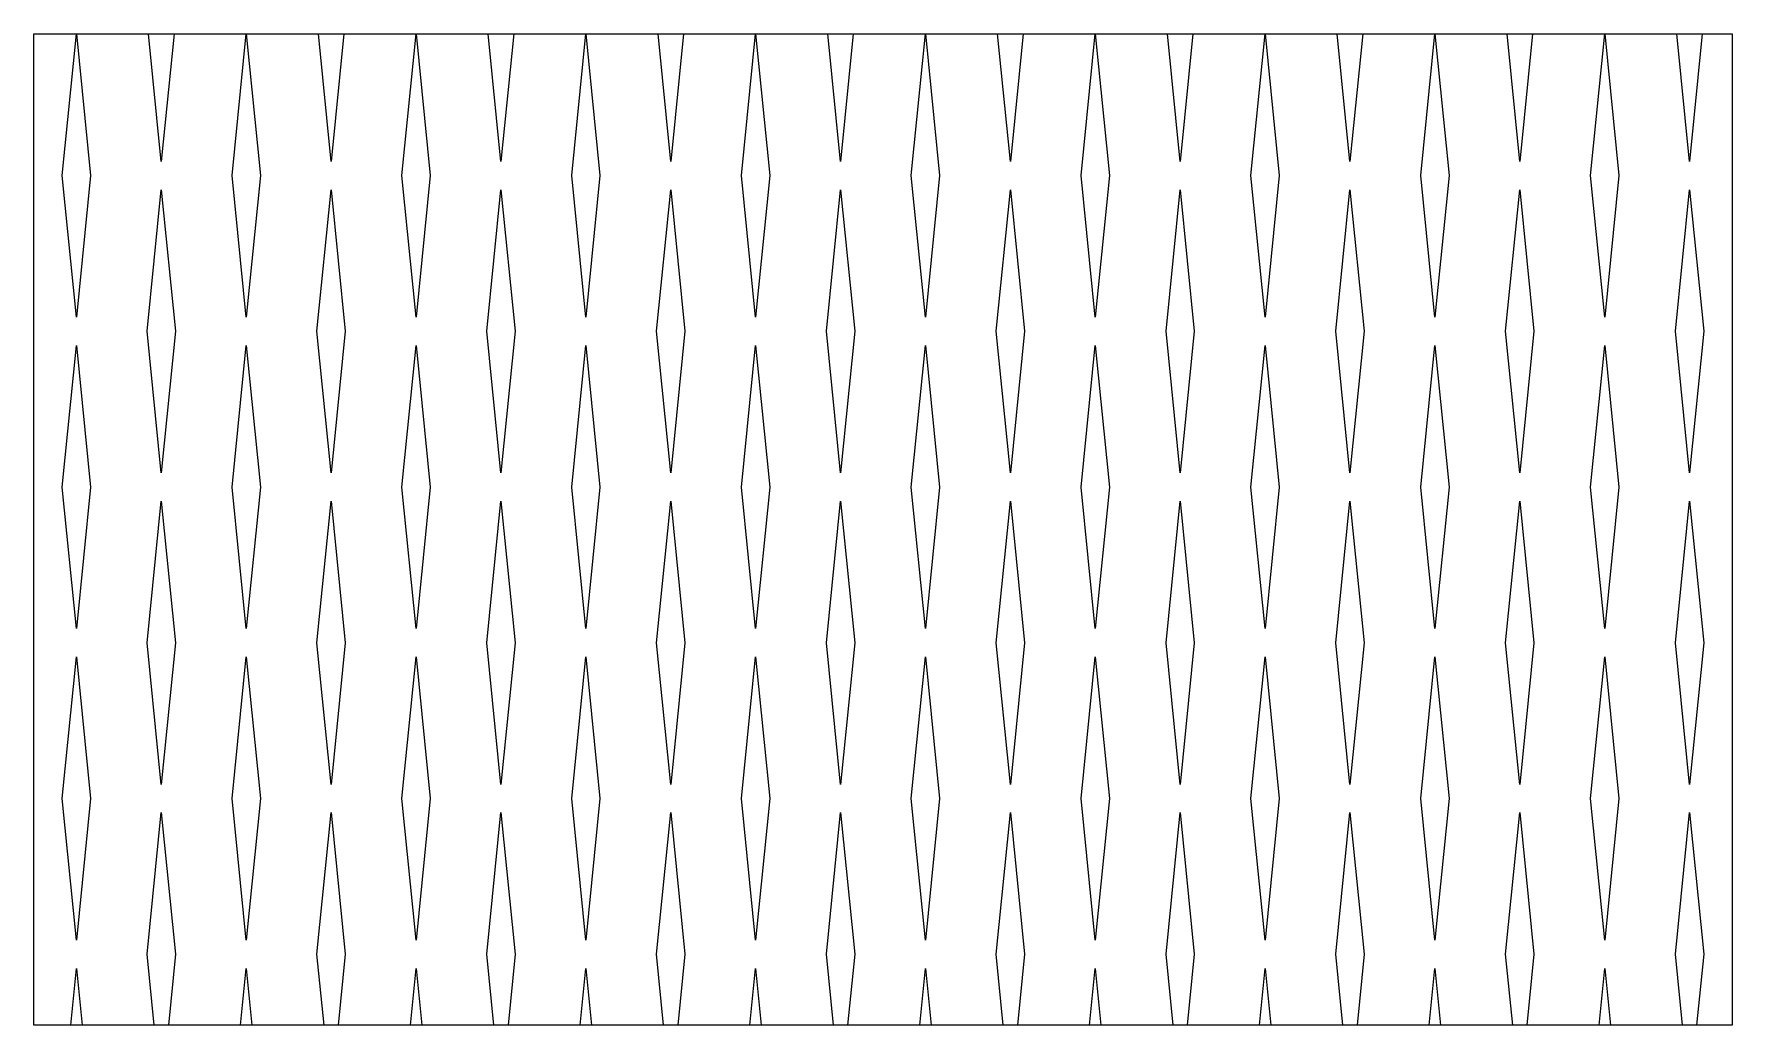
# Model space of a CAD drawing. Header units: millimetres. Extents: x 0 to 120, y 0 to 70.
import ezdxf

# ---------------------------------------------------------------- set-up
doc = ezdxf.new("R2010")
doc.units = ezdxf.units.MM
doc.layers.add('CUT', color=1, linetype='CONTINUOUS')

msp = doc.modelspace()

# ---------------------------------------------------------------- linework, layer by layer
at = {"layer": 'CUT'}
for p, q in [((2.6, 0), (3, 4)), ((3, 4), (3.4, 0)), ((14.6, 0), (15, 4)), ((15, 4), (15.4, 0)), ((26.6, 0), (27, 4)), ((27, 4), (27.4, 0)), ((38.6, 0), (39, 4)), ((39, 4), (39.4, 0)), ((50.6, 0), (51, 4)), ((51, 4), (51.4, 0)), ((62.6, 0), (63, 4)), ((63, 4), (63.4, 0)), ((74.6, 0), (75, 4)), ((75, 4), (75.4, 0)), ((86.6, 0), (87, 4)), ((87, 4), (87.4, 0)), ((98.6, 0), (99, 4)), ((99, 4), (99.4, 0)), ((110.6, 0), (111, 4)), ((111, 4), (111.4, 0))]:
    msp.add_line(p, q, dxfattribs=at)
for points in [[(0, 70), (120, 70), (120, 0), (0, 0), (0, 70)], [(3, 70), (4, 60), (3, 50), (2, 60), (3, 70)], [(9.9, 70), (9, 61), (8.1, 70)], [(15, 70), (16, 60), (15, 50), (14, 60), (15, 70)], [(21.9, 70), (21, 61), (20.1, 70)], [(27, 70), (28, 60), (27, 50), (26, 60), (27, 70)], [(33.9, 70), (33, 61), (32.1, 70)], [(39, 70), (40, 60), (39, 50), (38, 60), (39, 70)], [(45.9, 70), (45, 61), (44.1, 70)], [(51, 70), (52, 60), (51, 50), (50, 60), (51, 70)], [(57.9, 70), (57, 61), (56.1, 70)], [(63, 70), (64, 60), (63, 50), (62, 60), (63, 70)], [(69.9, 70), (69, 61), (68.1, 70)], [(75, 70), (76, 60), (75, 50), (74, 60), (75, 70)], [(81.9, 70), (81, 61), (80.1, 70)], [(87, 70), (88, 60), (87, 50), (86, 60), (87, 70)], [(93.9, 70), (93, 61), (92.1, 70)], [(99, 70), (100, 60), (99, 50), (98, 60), (99, 70)], [(105.9, 70), (105, 61), (104.1, 70)], [(111, 70), (112, 60), (111, 50), (110, 60), (111, 70)], [(117.9, 70), (117, 61), (116.1, 70)], [(9, 59), (10, 49), (9, 39), (8, 49), (9, 59)], [(21, 59), (22, 49), (21, 39), (20, 49), (21, 59)], [(33, 59), (34, 49), (33, 39), (32, 49), (33, 59)], [(45, 59), (46, 49), (45, 39), (44, 49), (45, 59)], [(57, 59), (58, 49), (57, 39), (56, 49), (57, 59)], [(69, 59), (70, 49), (69, 39), (68, 49), (69, 59)], [(81, 59), (82, 49), (81, 39), (80, 49), (81, 59)], [(93, 59), (94, 49), (93, 39), (92, 49), (93, 59)], [(105, 59), (106, 49), (105, 39), (104, 49), (105, 59)], [(117, 59), (118, 49), (117, 39), (116, 49), (117, 59)], [(3, 48), (4, 38), (3, 28), (2, 38), (3, 48)], [(15, 48), (16, 38), (15, 28), (14, 38), (15, 48)], [(27, 48), (28, 38), (27, 28), (26, 38), (27, 48)], [(39, 48), (40, 38), (39, 28), (38, 38), (39, 48)], [(51, 48), (52, 38), (51, 28), (50, 38), (51, 48)], [(63, 48), (64, 38), (63, 28), (62, 38), (63, 48)], [(75, 48), (76, 38), (75, 28), (74, 38), (75, 48)], [(87, 48), (88, 38), (87, 28), (86, 38), (87, 48)], [(99, 48), (100, 38), (99, 28), (98, 38), (99, 48)], [(111, 48), (112, 38), (111, 28), (110, 38), (111, 48)], [(9, 37), (10, 27), (9, 17), (8, 27), (9, 37)], [(21, 37), (22, 27), (21, 17), (20, 27), (21, 37)], [(33, 37), (34, 27), (33, 17), (32, 27), (33, 37)], [(45, 37), (46, 27), (45, 17), (44, 27), (45, 37)], [(57, 37), (58, 27), (57, 17), (56, 27), (57, 37)], [(69, 37), (70, 27), (69, 17), (68, 27), (69, 37)], [(81, 37), (82, 27), (81, 17), (80, 27), (81, 37)], [(93, 37), (94, 27), (93, 17), (92, 27), (93, 37)], [(105, 37), (106, 27), (105, 17), (104, 27), (105, 37)], [(117, 37), (118, 27), (117, 17), (116, 27), (117, 37)], [(3, 26), (4, 16), (3, 6), (2, 16), (3, 26)], [(15, 26), (16, 16), (15, 6), (14, 16), (15, 26)], [(27, 26), (28, 16), (27, 6), (26, 16), (27, 26)], [(39, 26), (40, 16), (39, 6), (38, 16), (39, 26)], [(51, 26), (52, 16), (51, 6), (50, 16), (51, 26)], [(63, 26), (64, 16), (63, 6), (62, 16), (63, 26)], [(75, 26), (76, 16), (75, 6), (74, 16), (75, 26)], [(87, 26), (88, 16), (87, 6), (86, 16), (87, 26)], [(99, 26), (100, 16), (99, 6), (98, 16), (99, 26)], [(111, 26), (112, 16), (111, 6), (110, 16), (111, 26)], [(8.5, 0), (8, 5), (9, 15)], [(9, 15), (10, 5), (9.5, 0)], [(20.5, 0), (20, 5), (21, 15)], [(21, 15), (22, 5), (21.5, 0)], [(32.5, 0), (32, 5), (33, 15)], [(33, 15), (34, 5), (33.5, 0)], [(44.5, 0), (44, 5), (45, 15)], [(45, 15), (46, 5), (45.5, 0)], [(56.5, 0), (56, 5), (57, 15)], [(57, 15), (58, 5), (57.5, 0)], [(68.5, 0), (68, 5), (69, 15)], [(69, 15), (70, 5), (69.5, 0)], [(80.5, 0), (80, 5), (81, 15)], [(81, 15), (82, 5), (81.5, 0)], [(92.5, 0), (92, 5), (93, 15)], [(93, 15), (94, 5), (93.5, 0)], [(104.5, 0), (104, 5), (105, 15)], [(105, 15), (106, 5), (105.5, 0)], [(116.5, 0), (116, 5), (117, 15)], [(117, 15), (118, 5), (117.5, 0)]]:
    msp.add_lwpolyline(points, dxfattribs=at)

doc.saveas('drawing.dxf')
